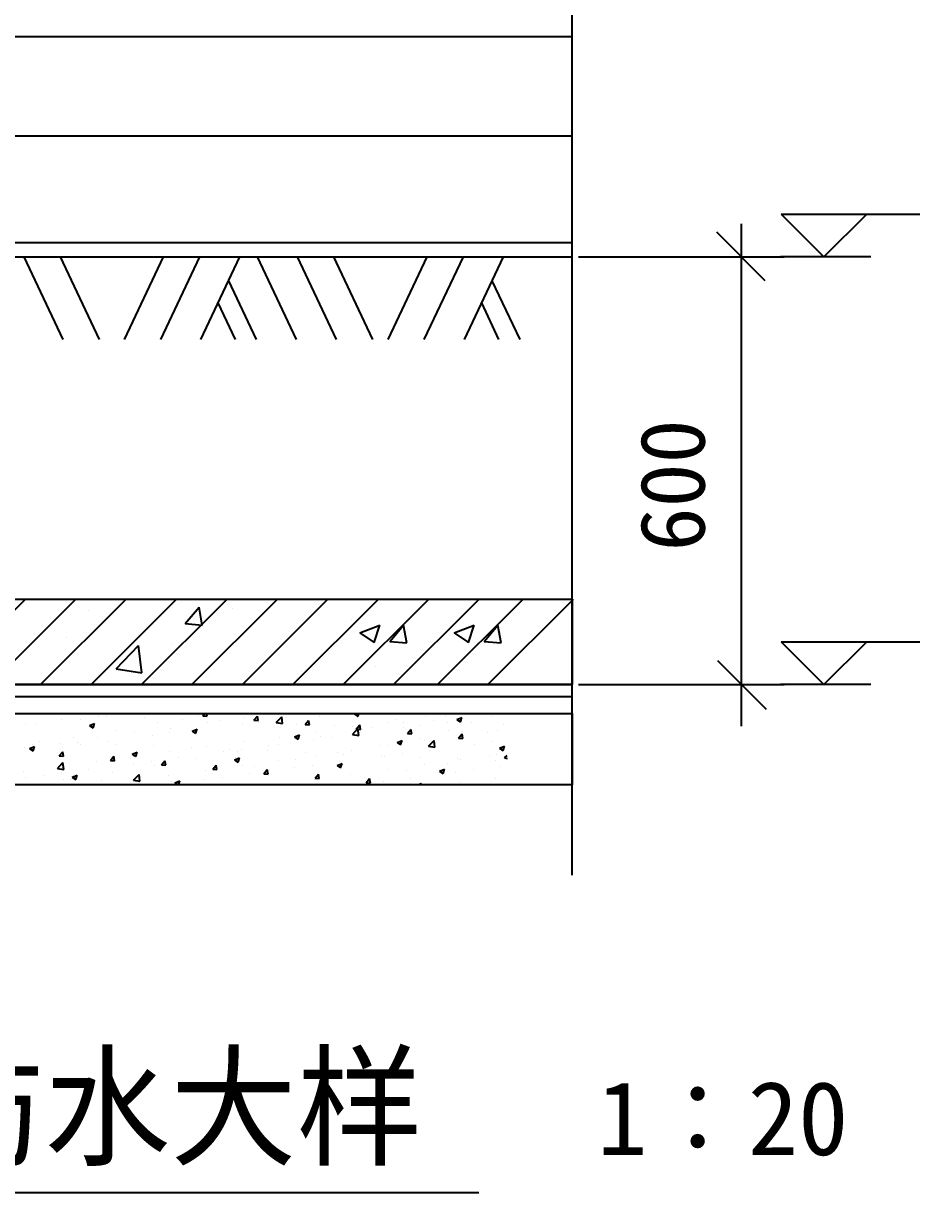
# Model space of a CAD drawing. Header units: metres. Extents: x 2670 to 45747, y -17800 to 38568.
# Drawn here: x 25272 to 31499, y -567 to 7635 of the extents above; entities that cross this region are included whole.
import ezdxf

# ---------------------------------------------------------------- set-up
doc = ezdxf.new("R2010")
doc.units = ezdxf.units.M
for name, color, linetype in [('BD', 2, 'Continuous'), ('MC', 4, 'Continuous'), ('Y', 6, 'Continuous'), ('ZHOU2', 3, 'Continuous')]:
    doc.layers.add(name, color=color, linetype=linetype)

# ---------------------------------------------------------------- blocks, each defined once
blk = doc.blocks.new('DI')
at = {"color": 3}
blk.add_lwpolyline([(-111.81, -111.43), (115.05, 115.43)], dxfattribs=at)

msp = doc.modelspace()

# ---------------------------------------------------------------- linework, layer by layer
for p, q in [((29120.41, 1659.27), (29120.41, 9113.42)), ((23155.59, 7543.87), (29120.41, 7543.87)), ((20295.86, 6846.9), (29120.41, 6846.9)), ((30584.42, 6296.9), (32164.12, 6296.9)), ((30584.42, 6296.9), (30884.42, 5996.9)), ((30884.42, 5996.9), (31184.42, 6296.9)), ((30306.1, 2705.08), (30306.1, 6229.33)), ((20326.85, 6096.9), (29120.41, 6096.9)), ((25551.44, 5417.56), (25277.68, 5996.9)), ((25805.79, 5417.56), (25532.03, 5996.9)), ((25981.3, 5417.56), (26255.06, 5996.9)), ((26235.65, 5417.56), (26509.41, 5996.9)), ((26516.77, 5417.56), (26790.53, 5996.9)), ((27186.11, 5417.56), (26912.34, 5996.9)), ((27467.23, 5417.56), (27193.46, 5996.9)), ((27721.57, 5417.56), (27447.81, 5996.9)), ((27828.67, 5417.56), (28102.43, 5996.9)), ((28083.01, 5417.56), (28356.78, 5996.9)), ((28364.14, 5417.56), (28637.9, 5996.9)), ((29163.61, 5996.9), (30606.1, 5996.9)), ((31213.78, 5996.9), (30579.55, 5996.9)), ((26906.47, 5417.56), (26711.62, 5829.9)), ((28753.84, 5417.56), (28558.99, 5829.9)), ((26758.89, 5417.56), (26637.83, 5673.74)), ((28606.25, 5417.56), (28485.19, 5673.74)), ((24685.98, 2996.9), (25285.98, 3596.9)), ((25039.54, 2996.9), (25639.54, 3596.9)), ((25393.09, 2996.9), (25993.09, 3596.9)), ((25746.64, 2996.9), (26346.64, 3596.9)), ((26100.2, 2996.9), (26700.2, 3596.9)), ((26407.1, 3424.58), (26503.51, 3539.49)), ((26453.75, 2996.9), (27053.75, 3596.9)), ((26526.65, 3414.13), (26503.52, 3539.5)), ((26741.1, 3527.82), (26741.1, 3527.82)), ((26807.3, 2996.9), (27407.3, 3596.9)), ((27160.86, 2996.9), (27760.86, 3596.9)), ((27514.41, 2996.9), (28114.41, 3596.9)), ((27867.96, 2996.9), (28467.96, 3596.9)), ((28175.57, 2996.9), (28775.57, 3596.9)), ((28529.12, 2996.9), (29129.12, 3596.9)), ((25729.84, 3519.09), (25729.84, 3519.09)), ((27575.33, 3452.6), (27575.33, 3452.6)), ((26407.1, 3424.58), (26526.64, 3414.13)), ((27631.6, 3359.18), (27771.63, 3412.93)), ((27731.09, 3292.08), (27771.64, 3412.94)), ((27841.62, 3299.08), (27938.03, 3413.99)), ((27961.17, 3288.63), (27938.04, 3413.99)), ((28292.75, 3359.18), (28432.79, 3412.93)), ((28392.25, 3292.08), (28432.8, 3412.94)), ((28502.78, 3299.08), (28599.19, 3413.99)), ((28622.33, 3288.63), (28599.2, 3413.99)), ((25574.72, 3327.61), (25574.72, 3327.61)), ((26317.19, 3286.96), (26317.19, 3286.96)), ((26817.87, 3352.88), (26817.87, 3352.88)), ((27631.6, 3359.18), (27731.08, 3292.07)), ((27841.62, 3299.08), (27961.16, 3288.62)), ((28292.75, 3359.18), (28392.24, 3292.07)), ((28386.7, 3288.89), (28386.7, 3288.89)), ((28502.78, 3299.08), (28622.32, 3288.62)), ((30584.42, 3296.9), (32164.12, 3296.9)), ((30584.42, 3296.9), (30884.42, 2996.9)), ((30884.42, 2996.9), (31184.42, 3296.9)), ((25923.66, 3107.63), (26079.43, 3269.98)), ((26101.54, 3080.04), (26079.44, 3269.98)), ((27742.6, 3122.16), (27742.6, 3122.16)), ((25923.66, 3107.63), (26101.53, 3080.04)), ((27220.33, 3088.68), (27220.33, 3088.68)), ((26201.34, 3000.73), (26201.34, 3000.73)), ((29163.61, 2996.9), (30606.1, 2996.9)), ((31213.78, 2996.9), (30579.55, 2996.9)), ((29120.41, 2911.09), (14934.08, 2911.09)), ((25798.6, 2789.73), (25798.6, 2789.73)), ((26530.04, 2778.58), (26542.3, 2793.18)), ((26559.96, 2776), (26556.79, 2793.18)), ((27593.24, 2791.45), (27597.74, 2793.18)), ((27593.24, 2791.45), (27618.11, 2774.68)), ((27618.14, 2774.71), (27624.33, 2793.18)), ((25286.35, 2720.23), (25286.35, 2720.23)), ((25359.93, 2713.56), (25359.93, 2713.56)), ((25538.9, 2752.24), (25538.9, 2752.24)), ((25586.61, 2786.85), (25586.61, 2786.85)), ((25675.71, 2755.13), (25675.71, 2755.13)), ((25736, 2710.28), (25771.01, 2723.71)), ((25736, 2710.27), (25760.87, 2693.5)), ((25760.9, 2693.53), (25771.03, 2723.75)), ((25800.88, 2771.61), (25800.88, 2771.61)), ((25853.52, 2775.57), (25853.52, 2775.57)), ((26120.44, 2764.29), (26120.44, 2764.29)), ((26209.28, 2727.47), (26209.28, 2727.47)), ((26387.35, 2753.02), (26387.35, 2753.02)), ((26500.87, 2777.52), (26500.87, 2777.52)), ((26530.04, 2778.58), (26559.93, 2775.96)), ((26561.48, 2727.98), (26561.48, 2727.98)), ((26654.26, 2741.74), (26654.26, 2741.74)), ((26804.8, 2723.89), (26804.8, 2723.89)), ((26818.2, 2763.19), (26818.2, 2763.19)), ((26888.67, 2747.2), (26912.78, 2775.93)), ((26888.67, 2747.2), (26918.56, 2744.59)), ((26918.59, 2744.62), (26912.81, 2775.96)), ((26921.17, 2730.46), (26921.17, 2730.46)), ((26929.97, 2740.37), (26929.97, 2740.37)), ((27045.02, 2729.94), (27083.97, 2770.53)), ((27045.02, 2729.94), (27089.49, 2723.04)), ((27082.66, 2786.35), (27082.66, 2786.35)), ((27089.52, 2723.07), (27084, 2770.55)), ((27119.33, 2765.3), (27119.33, 2765.3)), ((27188.08, 2719.18), (27188.08, 2719.18)), ((27247.31, 2715.83), (27271.41, 2744.55)), ((27247.31, 2715.83), (27277.19, 2713.21)), ((27277.22, 2713.25), (27271.44, 2744.59)), ((27349.57, 2775.07), (27349.57, 2775.07)), ((27454.99, 2707.91), (27454.99, 2707.91)), ((27605.94, 2684.45), (27630.04, 2713.18)), ((27616.48, 2763.79), (27616.48, 2763.79)), ((27635.85, 2681.87), (27630.07, 2713.21)), ((27833.64, 2733.46), (27833.64, 2733.46)), ((27883.39, 2752.51), (27883.39, 2752.51)), ((27938.19, 2729.45), (27938.19, 2729.45)), ((28059.05, 2709.13), (28059.05, 2709.13)), ((28093.33, 2770.94), (28093.33, 2770.94)), ((28150.3, 2741.24), (28150.3, 2741.24)), ((28229.79, 2779.51), (28229.79, 2779.51)), ((28248.42, 2734.06), (28248.42, 2734.06)), ((28311.8, 2751.41), (28346.81, 2764.85)), ((28311.8, 2751.41), (28336.67, 2734.63)), ((28336.7, 2734.67), (28346.84, 2764.88)), ((28417.21, 2729.96), (28417.21, 2729.96)), ((28564.2, 2775.63), (28564.2, 2775.63)), ((28641.19, 2719.78), (28641.19, 2719.78)), ((25626.09, 2627.37), (25626.09, 2627.37)), ((25917.68, 2677.42), (25917.68, 2677.42)), ((26049.23, 2658.49), (26049.23, 2658.49)), ((26174.49, 2640.91), (26174.49, 2640.91)), ((26299.66, 2657.39), (26299.66, 2657.39)), ((26301.79, 2690.5), (26301.79, 2690.5)), ((26454.56, 2670.23), (26489.57, 2683.67)), ((26454.56, 2670.23), (26479.43, 2653.46)), ((26479.46, 2653.49), (26489.6, 2683.71)), ((26489.02, 2682.32), (26489.02, 2682.32)), ((27064.67, 2628.75), (27064.67, 2628.75)), ((27173.13, 2630.19), (27208.13, 2643.63)), ((27173.13, 2630.19), (27198, 2613.41)), ((27198.02, 2613.45), (27208.16, 2643.66)), ((27324.37, 2666.24), (27324.37, 2666.24)), ((27355.01, 2629.35), (27355.01, 2629.35)), ((27428.74, 2626.14), (27428.74, 2626.14)), ((27578.64, 2647.18), (27617.59, 2687.77)), ((27578.64, 2647.18), (27623.11, 2640.28)), ((27581.08, 2701.45), (27581.08, 2701.45)), ((27605.94, 2684.45), (27635.82, 2681.83)), ((27623.14, 2640.31), (27617.62, 2687.79)), ((27618.11, 2651.07), (27618.11, 2651.07)), ((27646.6, 2679.4), (27646.6, 2679.4)), ((27721.9, 2696.63), (27721.9, 2696.63)), ((27933.88, 2692.65), (27933.88, 2692.65)), ((27964.57, 2653.07), (27988.67, 2681.8)), ((27964.57, 2653.07), (27994.45, 2650.46)), ((27994.48, 2650.49), (27988.7, 2681.83)), ((27988.81, 2685.35), (27988.81, 2685.35)), ((28255.73, 2674.07), (28255.73, 2674.07)), ((28323.2, 2621.7), (28347.3, 2650.42)), ((28343.97, 2639.7), (28343.97, 2639.7)), ((28353.11, 2619.12), (28347.33, 2650.46)), ((28349.59, 2669.72), (28349.59, 2669.72)), ((28522.64, 2662.8), (28522.64, 2662.8)), ((28596.52, 2671.71), (28596.52, 2671.71)), ((25280.27, 2553.78), (25280.27, 2553.78)), ((25315.89, 2549.01), (25350.89, 2562.45)), ((25315.89, 2549.01), (25340.76, 2532.23)), ((25334.5, 2577.31), (25334.5, 2577.31)), ((25340.78, 2532.27), (25350.92, 2562.48)), ((25381.71, 2599.86), (25381.71, 2599.86)), ((25532.82, 2585.79), (25532.82, 2585.79)), ((25544.17, 2557.92), (25544.17, 2557.92)), ((25648.62, 2588.58), (25648.62, 2588.58)), ((25669.34, 2574.4), (25669.34, 2574.4)), ((25792.52, 2623.28), (25792.52, 2623.28)), ((25858.71, 2599.33), (25858.71, 2599.33)), ((25915.54, 2577.3), (25915.54, 2577.3)), ((26182.45, 2566.02), (26182.45, 2566.02)), ((26449.36, 2554.75), (26449.36, 2554.75)), ((26555.4, 2561.54), (26555.4, 2561.54)), ((26716.27, 2543.47), (26716.27, 2543.47)), ((26798.43, 2543.16), (26798.43, 2543.16)), ((26812.12, 2596.74), (26812.12, 2596.74)), ((26987.8, 2568.09), (26987.8, 2568.09)), ((27063.41, 2579.3), (27063.41, 2579.3)), ((27303.57, 2609.66), (27303.57, 2609.66)), ((27766.41, 2569.62), (27766.41, 2569.62)), ((27827.56, 2567.01), (27827.56, 2567.01)), ((27891.69, 2590.14), (27926.7, 2603.58)), ((27891.69, 2590.14), (27916.56, 2573.37)), ((27916.59, 2573.4), (27926.73, 2603.62)), ((28058, 2619.67), (28058, 2619.67)), ((28087.25, 2604.5), (28087.25, 2604.5)), ((28112.26, 2564.42), (28151.21, 2605.01)), ((28112.26, 2564.42), (28156.73, 2557.52)), ((28156.76, 2557.55), (28151.24, 2605.03)), ((28323.2, 2621.7), (28353.08, 2619.08)), ((28432.66, 2578.42), (28432.66, 2578.42)), ((28557.83, 2594.9), (28557.83, 2594.9)), ((28610.26, 2550.1), (28645.26, 2563.54)), ((28610.26, 2550.1), (28635.13, 2533.32)), ((28635.15, 2533.36), (28645.29, 2563.57)), ((25523.53, 2496.61), (25547.63, 2525.34)), ((25523.53, 2496.61), (25553.42, 2494)), ((25553.44, 2494.03), (25547.66, 2525.37)), ((25882.16, 2465.23), (25906.26, 2493.96)), ((25882.16, 2465.23), (25912.05, 2462.62)), ((25912.07, 2462.65), (25906.29, 2494)), ((26034.45, 2508.97), (26069.46, 2522.4)), ((26034.45, 2508.97), (26059.32, 2492.19)), ((26043.15, 2492.04), (26043.15, 2492.04)), ((26059.35, 2492.23), (26069.49, 2522.44)), ((26240.79, 2433.86), (26264.89, 2462.58)), ((26270.7, 2431.28), (26264.92, 2462.62)), ((26295.71, 2524.05), (26295.71, 2524.05)), ((26357.49, 2485.11), (26357.49, 2485.11)), ((26480.23, 2479.19), (26480.23, 2479.19)), ((26673.26, 2526.68), (26673.26, 2526.68)), ((26753.01, 2468.92), (26788.02, 2482.36)), ((26753.01, 2468.92), (26777.89, 2452.15)), ((26771.82, 2529.24), (26771.82, 2529.24)), ((26777.91, 2452.18), (26788.05, 2482.4)), ((26983.18, 2532.19), (26983.18, 2532.19)), ((27058.59, 2462.31), (27058.59, 2462.31)), ((27183.22, 2469.51), (27183.22, 2469.51)), ((27250.09, 2520.91), (27250.09, 2520.91)), ((27318.29, 2499.79), (27318.29, 2499.79)), ((27474.81, 2519.57), (27474.81, 2519.57)), ((27517, 2509.64), (27517, 2509.64)), ((27575, 2535), (27575, 2535)), ((27783.91, 2498.36), (27783.91, 2498.36)), ((27802.35, 2495.44), (27802.35, 2495.44)), ((27927.52, 2511.92), (27927.52, 2511.92)), ((28050.83, 2487.08), (28050.83, 2487.08)), ((28116.89, 2536.85), (28116.89, 2536.85)), ((28317.74, 2475.8), (28317.74, 2475.8)), ((28337.89, 2473.25), (28337.89, 2473.25)), ((28540.55, 2494.75), (28540.55, 2494.75)), ((28584.65, 2464.53), (28584.65, 2464.53)), ((28590.44, 2505.26), (28590.44, 2505.26)), ((28645.88, 2481.66), (28663.61, 2500.13)), ((28645.88, 2481.66), (28663.61, 2478.91)), ((25274.19, 2387.34), (25274.19, 2387.34)), ((25510.45, 2408.4), (25549.4, 2448.99)), ((25510.45, 2408.4), (25554.92, 2401.5)), ((25526.74, 2419.35), (25526.74, 2419.35)), ((25554.95, 2401.53), (25549.42, 2449.01)), ((25727.18, 2402.13), (25727.18, 2402.13)), ((25786.44, 2456.83), (25786.44, 2456.83)), ((25897.04, 2379.09), (25897.04, 2379.09)), ((26042.95, 2443.7), (26042.95, 2443.7)), ((26168.12, 2460.18), (26168.12, 2460.18)), ((26188.63, 2429.14), (26188.63, 2429.14)), ((26240.79, 2433.86), (26270.68, 2431.24)), ((26549.32, 2395.09), (26549.32, 2395.09)), ((26599.42, 2402.48), (26623.53, 2431.21)), ((26599.42, 2402.48), (26629.31, 2399.87)), ((26629.33, 2399.9), (26623.55, 2431.24)), ((26806.04, 2430.3), (26806.04, 2430.3)), ((26891.63, 2419.46), (26891.63, 2419.46)), ((26958.05, 2371.11), (26982.16, 2399.83)), ((26987.96, 2368.53), (26982.18, 2399.87)), ((27172.04, 2412.46), (27172.04, 2412.46)), ((27297.21, 2428.94), (27297.21, 2428.94)), ((27471.58, 2428.88), (27506.59, 2442.32)), ((27471.58, 2428.88), (27496.45, 2412.1)), ((27486.57, 2453.87), (27486.57, 2453.87)), ((27496.48, 2412.14), (27506.62, 2442.35)), ((27821.48, 2400.56), (27821.48, 2400.56)), ((27957.36, 2394.64), (27957.36, 2394.64)), ((28081.17, 2438.05), (28081.17, 2438.05)), ((28190.14, 2388.83), (28225.15, 2402.27)), ((28190.14, 2388.83), (28215.02, 2372.06)), ((28215.04, 2372.09), (28225.18, 2402.31)), ((28248.96, 2444.69), (28248.96, 2444.69)), ((28301.13, 2381.22), (28301.13, 2381.22)), ((28426.3, 2397.7), (28426.3, 2397.7)), ((28615.66, 2422.63), (28615.66, 2422.63)), ((25284.35, 2344.36), (25284.35, 2344.36)), ((25412.64, 2360.72), (25412.64, 2360.72)), ((25537.81, 2377.2), (25537.81, 2377.2)), ((25551.26, 2333.08), (25551.26, 2333.08)), ((25605.45, 2329.03), (25605.45, 2329.03)), ((25614.34, 2347.7), (25649.35, 2361.14)), ((25614.34, 2347.7), (25639.21, 2330.92)), ((25639.24, 2330.96), (25649.38, 2361.17)), ((25818.17, 2321.8), (25818.17, 2321.8)), ((26037.07, 2325.59), (26037.07, 2325.59)), ((26044.07, 2325.64), (26083.02, 2366.23)), ((26044.07, 2325.64), (26088.54, 2318.74)), ((26088.57, 2318.77), (26083.04, 2366.25)), ((26085.08, 2310.53), (26085.08, 2310.53)), ((26289.63, 2357.6), (26289.63, 2357.6)), ((26308.44, 2319.36), (26308.44, 2319.36)), ((26332.9, 2307.66), (26367.91, 2321.09)), ((26332.9, 2307.66), (26354.36, 2293.18)), ((26351.99, 2299.25), (26351.99, 2299.25)), ((26358.56, 2293.18), (26367.94, 2321.13)), ((26541.73, 2329.48), (26541.73, 2329.48)), ((26600.03, 2369.41), (26600.03, 2369.41)), ((26666.9, 2345.96), (26666.9, 2345.96)), ((26856.26, 2370.89), (26856.26, 2370.89)), ((26958.05, 2371.11), (26987.94, 2368.49)), ((27312.21, 2333.35), (27312.21, 2333.35)), ((27316.68, 2339.73), (27340.79, 2368.46)), ((27316.68, 2339.73), (27346.57, 2337.11)), ((27346.59, 2337.15), (27340.81, 2368.49)), ((27568.92, 2368.55), (27568.92, 2368.55)), ((27665.77, 2344.59), (27665.77, 2344.59)), ((27670.81, 2298.23), (27670.81, 2298.23)), ((27675.31, 2308.35), (27699.42, 2337.08)), ((27675.31, 2308.35), (27705.2, 2305.74)), ((27705.22, 2305.77), (27699.44, 2337.11)), ((27795.98, 2314.71), (27795.98, 2314.71)), ((27985.35, 2339.64), (27985.35, 2339.64)), ((28047.54, 2293.18), (28058.05, 2305.7)), ((28060.39, 2293.18), (28058.07, 2305.74)), ((28331.81, 2306.81), (28331.81, 2306.81)), ((28584.36, 2338.82), (28584.36, 2338.82)), ((27052.51, 2295.86), (27052.51, 2295.86)), ((27374.18, 2294.54), (27374.18, 2294.54)), ((21723.15, -567.17), (28465.79, -567.17))]:
    msp.add_line(p, q)
at = {"layer": 'BD'}
for p, q in [((20195.86, 5996.9), (29120.41, 5996.9)), ((23520.86, 3596.9), (29120.41, 3596.9)), ((15020.86, 2996.9), (29120.41, 2996.9))]:
    msp.add_line(p, q, dxfattribs=at)
at = {"layer": 'Y'}
for points in [[(14022.59, 2293.18), (14022.59, 2793.18), (29120.41, 2793.18)], [(29120.41, 2293.18), (14022.59, 2293.18)]]:
    msp.add_lwpolyline(points, dxfattribs=at)
at = {"layer": 'ZHOU2'}
for points in [[(18347.15, 5496.9), (20195.86, 5496.9), (20195.86, 4996.9), (23520.86, 3996.9), (23520.86, 3596.9), (29120.41, 3596.9), (29120.41, 2996.9), (15020.86, 2996.9), (15020.86, 3996.9), (18345.86, 4996.9)], [(14022.59, 2293.18), (14022.59, 2793.18), (29120.41, 2793.18), (29120.41, 2293.18)]]:
    msp.add_lwpolyline(points, close=True, dxfattribs=at)

# ---------------------------------------------------------------- block references
at = {"xscale": 1.5, "yscale": 1.5, "zscale": 1.5}
for p, rotation in [((30306.1, 5996.9), 90), ((30306.1, 2996.9), 270)]:
    msp.add_blockref('DI', p, dxfattribs=dict(at, rotation=rotation))

# ---------------------------------------------------------------- texts
msp.add_text('600', height=454, rotation=90).set_placement((30048.55, 3930.64))
msp.add_text('1∶20', height=518).set_placement((29294.19, -304.02))
at = {"layer": 'MC'}
msp.add_text('地下室防水大样', height=681, dxfattribs=at).set_placement((21875.76, -305.2))

doc.saveas('drawing.dxf')
